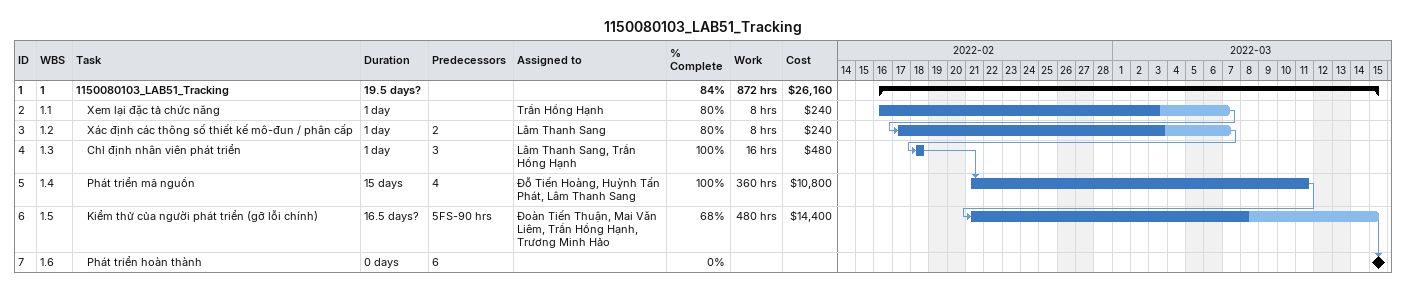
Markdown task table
1150080103_LAB51_Tracking

| ID | WBS | Task | Duration | Start | Finish | Predecessors | Resources | % complete | Work (h) | Cost ($) |
|---|---|---|---|---|---|---|---|---|---|---|
| 1 | 1 | **1150080103_LAB51_Tracking** | 19.5d? | 2022-02-16 | 2022-03-15 |  |  | 84 | 872 | 26160 |
| 2 | 1.1 | Xem lại đặc tả chức năng | 1d | 2022-02-16 | 2022-03-07 |  | Trần Hồng Hạnh | 80 | 8 | 240 |
| 3 | 1.2 | Xác định các thông số thiết kế mô-đun / phân cấp | 1d | 2022-02-17 | 2022-03-07 | 2 | Lâm Thanh Sang | 80 | 8 | 240 |
| 4 | 1.3 | Chỉ định nhân viên phát triển | 1d | 2022-02-18 | 2022-02-18 | 3 | Lâm Thanh Sang, Trần Hồng Hạnh | 100 | 16 | 480 |
| 5 | 1.4 | Phát triển mã nguồn | 15d | 2022-02-21 | 2022-03-11 | 4 | Đỗ Tiến Hoàng, Huỳnh Tấn Phát, Lâm Thanh Sang | 100 | 360 | 10800 |
| 6 | 1.5 | Kiểm thử của người phát triển (gỡ lỗi chính) | 16.5d? | 2022-02-21 | 2022-03-15 | 5FS-90h | Đoàn Tiến Thuận, Mai Văn Liêm, Trần Hồng Hạnh, Trương Minh Hảo | 68 | 480 | 14400 |
| 7 | 1.6 | Phát triển hoàn thành | 0d | 2022-03-15 | 2022-03-15 | 6 |  | 0 |  |  |
